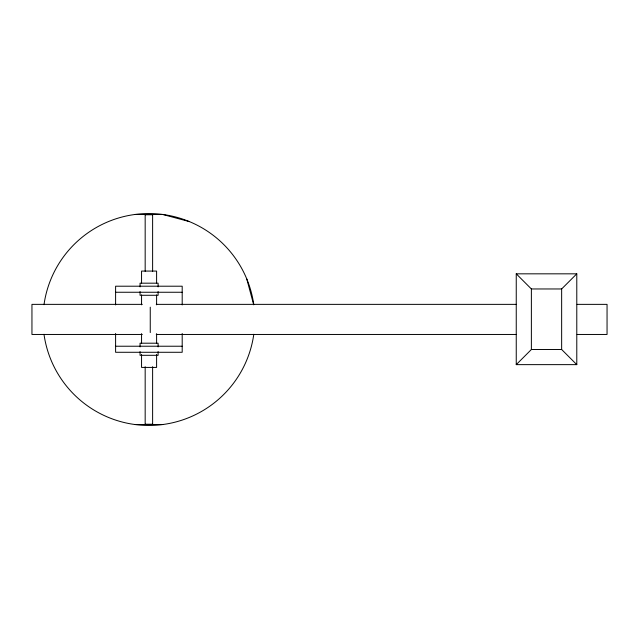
<?xml version="1.0" encoding="UTF-8"?>
<svg xmlns="http://www.w3.org/2000/svg" width="639" height="639" viewBox="0 0 639 639"><rect width="100%" height="100%" fill="white"/><g stroke="black" fill="none" stroke-linecap="round" stroke-linejoin="round"><path stroke-width="0.96" d="M576.785 364.637L561.649 349.501L561.649 288.964L576.785 273.827L516.248 273.827L516.248 364.637L576.785 364.637L576.785 273.827M516.248 364.637L531.376 349.501L531.376 288.964L516.248 273.827M135.069 214.464L162.721 214.464L189.44 221.621M145.173 214.768L152.617 214.768M531.376 288.964L561.649 288.964M115.603 292.255L182.195 292.255M142.297 304.364L31.95 304.364L31.95 334.461L142.297 334.461M156.236 304.364L516.288 304.364M577.129 304.364L607.05 304.364L607.05 334.461L577.129 334.461M156.236 334.461L516.288 334.461M115.603 346.226L182.195 346.226M531.376 349.501L561.649 349.501M145.173 424.232L152.617 424.232M135.069 424.536L162.721 424.536M246.774 278.955L253.675 304.723M182.195 304.939L182.195 286.208L115.603 286.208L115.603 304.939M182.195 333.47L182.195 352.281L115.603 352.281L115.603 333.47M158.105 286.903L158.105 283.181L140.053 283.181L140.053 286.903M158.105 291.56L158.105 295.282L140.053 295.282L140.053 291.56M158.105 346.921L158.105 343.199L140.053 343.199L140.053 346.921M158.105 351.578L158.105 355.308L140.053 355.308L140.053 351.578M156.603 282.989L156.603 271.072L141.554 271.072L141.554 282.989M156.603 294.906L156.603 304.843M156.603 333.646L156.603 343.574M156.603 354.501L156.603 367.417L141.554 367.417L141.554 354.501M152.617 214.464L152.617 271.287M152.617 366.714L152.617 424.536M150.253 307.183L150.253 332.568M145.173 214.464L145.173 271.287M145.173 366.714L145.173 424.536M141.554 294.906L141.554 304.843M141.554 333.646L141.554 343.574M253.795 334.301A105.938 105.938 0 0 1 43.995 334.301M43.995 304.699A105.938 105.938 0 0 1 253.795 304.699"/></g></svg>
